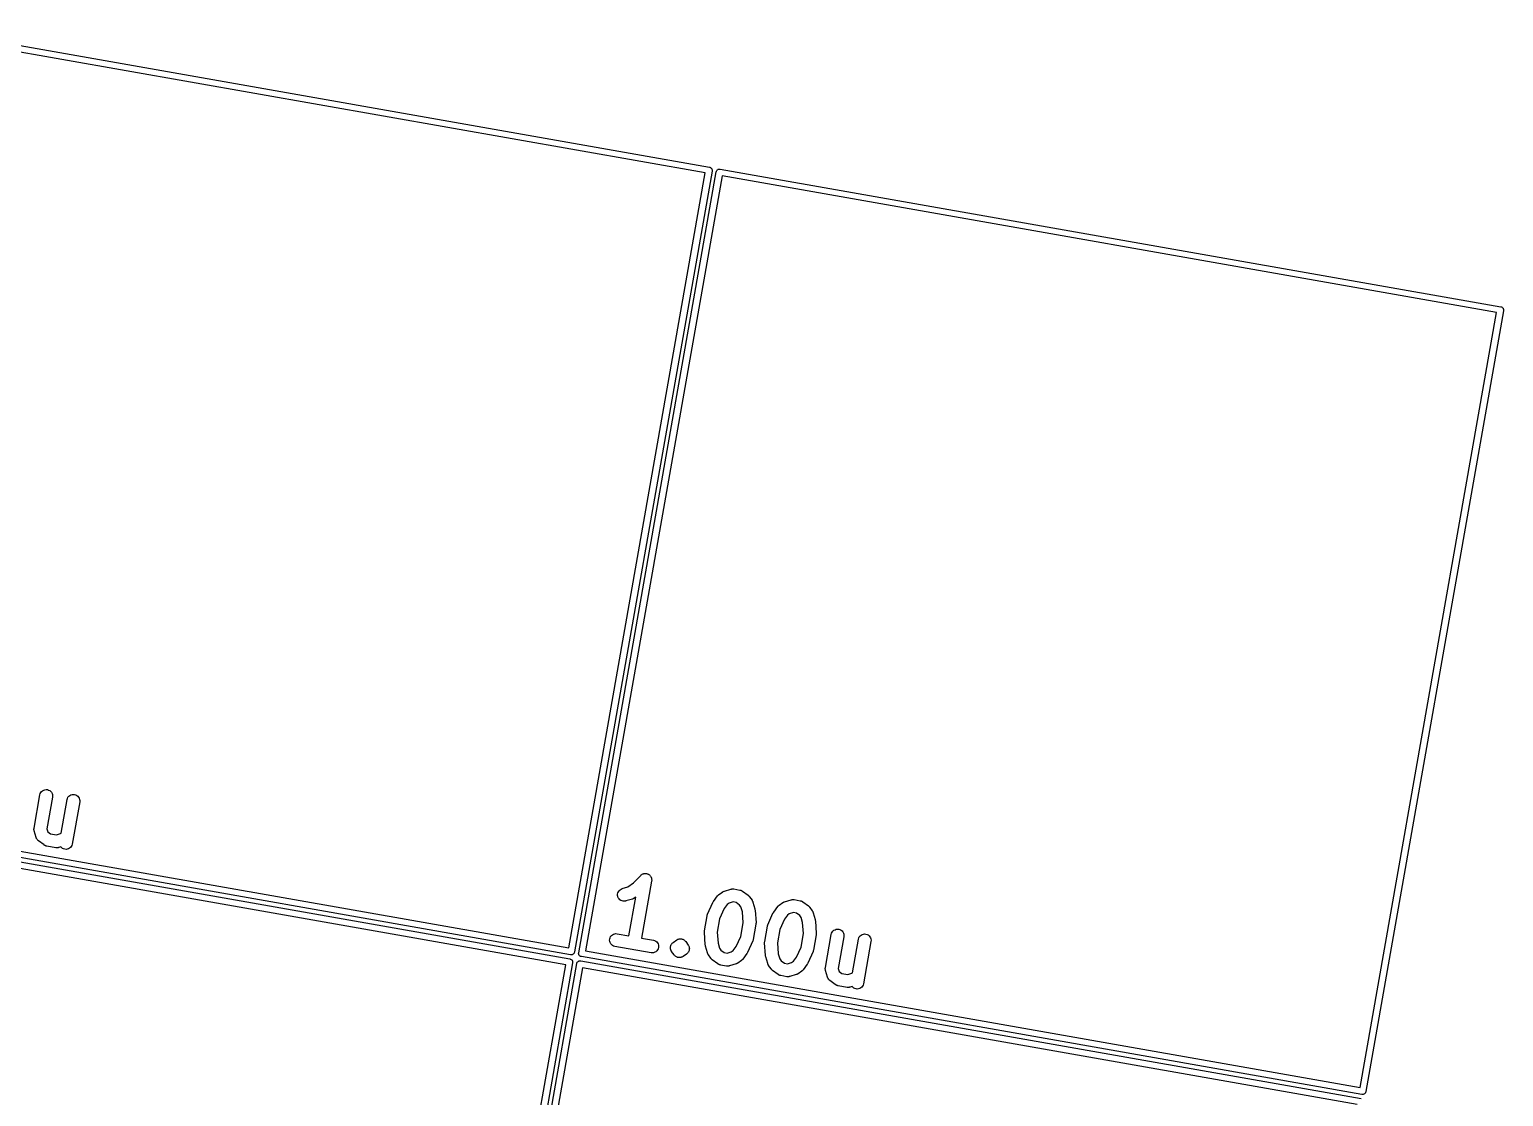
# Model space of a CAD drawing. Extents: x 61 to 358, y -137 to -43.
# Drawn here: x 148.92 to 183.87, y -80.78 to -55.5 of the extents above; entities that cross this region are included whole.
import ezdxf

# ---------------------------------------------------------------- set-up
doc = ezdxf.new("R2010")
doc.units = 0
doc.header["$MEASUREMENT"] = 0
doc.layers.add('BLACK', color=7, linetype='CONTINUOUS')

msp = doc.modelspace()

# ---------------------------------------------------------------- linework, layer by layer
at = {"layer": 'BLACK', "linetype": 'CONTINUOUS'}
for p, q in [((146.534, -55.5019), (165.037, -58.7645)), ((164.94, -58.902), (146.579, -55.6646)), ((161.702, -77.2623), (164.94, -58.902)), ((165.102, -58.8571), (161.84, -77.3602)), ((161.94, -77.3778), (165.202, -58.8747)), ((165.34, -58.9726), (162.102, -77.3329)), ((165.037, -58.7645), (165.041, -58.7648)), ((165.041, -58.7648), (165.045, -58.7658)), ((165.045, -58.7658), (165.045, -58.7658)), ((165.045, -58.7658), (165.056, -58.7688)), ((165.056, -58.7688), (165.069, -58.7756)), ((165.069, -58.7756), (165.081, -58.7849)), ((165.081, -58.7849), (165.09, -58.7954)), ((165.09, -58.7954), (165.091, -58.7963)), ((165.091, -58.7963), (165.094, -58.802)), ((165.094, -58.802), (165.098, -58.8093)), ((165.098, -58.8093), (165.098, -58.8093)), ((165.098, -58.8093), (165.103, -58.8236)), ((165.103, -58.8535), (165.102, -58.8571)), ((165.103, -58.8236), (165.104, -58.8385)), ((165.104, -58.8497), (165.103, -58.8535)), ((165.104, -58.8385), (165.104, -58.8497)), ((165.104, -58.8497), (165.104, -58.8497)), ((165.202, -58.8747), (165.203, -58.871)), ((165.203, -58.871), (165.204, -58.8674)), ((165.204, -58.8674), (165.207, -58.8565)), ((165.204, -58.8674), (165.204, -58.8674)), ((165.207, -58.8565), (165.213, -58.8431)), ((165.213, -58.8431), (165.223, -58.8313)), ((165.223, -58.8313), (165.234, -58.8216)), ((165.234, -58.8216), (165.24, -58.8183)), ((165.234, -58.8216), (165.234, -58.8216)), ((165.24, -58.8183), (165.247, -58.8142)), ((165.247, -58.8142), (165.254, -58.8119)), ((165.254, -58.8119), (165.261, -58.8095)), ((165.261, -58.8095), (165.276, -58.8077)), ((165.276, -58.8077), (165.288, -58.8086)), ((165.288, -58.8086), (165.288, -58.8086)), ((165.288, -58.8086), (165.291, -58.8089)), ((165.291, -58.8089), (165.295, -58.8099)), ((165.295, -58.8099), (183.798, -62.0725)), ((183.7, -62.21), (165.34, -58.9726)), ((183.863, -62.1651), (180.6, -80.6682)), ((183.798, -62.0725), (183.802, -62.0728)), ((183.802, -62.0728), (183.805, -62.0738)), ((183.805, -62.0738), (183.805, -62.0738)), ((183.805, -62.0738), (183.816, -62.0768)), ((183.816, -62.0768), (183.83, -62.0836)), ((183.83, -62.0836), (183.841, -62.0929)), ((183.841, -62.0929), (183.85, -62.1026)), ((183.85, -62.1026), (183.851, -62.1043)), ((183.851, -62.1043), (183.853, -62.1081)), ((183.853, -62.1081), (183.859, -62.1173)), ((183.859, -62.1173), (183.859, -62.1173)), ((183.859, -62.1173), (183.863, -62.1316)), ((183.863, -62.1316), (183.865, -62.1465)), ((183.864, -62.1615), (183.863, -62.1651)), ((183.865, -62.1465), (183.864, -62.1577)), ((183.864, -62.1577), (183.864, -62.1577)), ((183.864, -62.1577), (183.864, -62.1615)), ((180.463, -80.5703), (183.7, -62.21)), ((149.027, -74.4231), (149.166, -73.6369)), ((149.166, -73.6348), (149.174, -73.6063)), ((149.166, -73.6369), (149.166, -73.6348)), ((149.174, -73.6063), (149.188, -73.5799)), ((149.188, -73.5799), (149.207, -73.5568)), ((149.207, -73.5568), (149.229, -73.5376)), ((149.229, -73.5376), (149.256, -73.5233)), ((149.256, -73.5233), (149.284, -73.5143)), ((149.284, -73.5143), (149.313, -73.511)), ((149.313, -73.511), (149.343, -73.5135)), ((149.466, -73.6898), (149.333, -74.4406)), ((149.343, -73.5135), (149.372, -73.5217)), ((149.372, -73.5217), (149.398, -73.5353)), ((149.398, -73.5353), (149.421, -73.5538)), ((149.421, -73.5538), (149.441, -73.5764)), ((149.441, -73.5764), (149.455, -73.6024)), ((149.455, -73.6024), (149.464, -73.6307)), ((149.464, -73.6307), (149.468, -73.6602)), ((149.468, -73.6602), (149.466, -73.6898)), ((149.809, -73.7482), (149.818, -73.7197)), ((149.818, -73.7197), (149.831, -73.6934)), ((149.831, -73.6934), (149.85, -73.6702)), ((149.85, -73.6702), (149.873, -73.6511)), ((149.873, -73.6511), (149.899, -73.6367)), ((149.899, -73.6367), (149.927, -73.6277)), ((149.927, -73.6277), (149.957, -73.6244)), ((149.957, -73.6244), (149.986, -73.6269)), ((149.986, -73.6269), (150.015, -73.6351)), ((150.015, -73.6351), (150.041, -73.6487)), ((150.041, -73.6487), (150.065, -73.6672)), ((150.065, -73.6672), (150.084, -73.6898)), ((150.084, -73.6898), (150.098, -73.7158)), ((150.098, -73.7158), (150.108, -73.7441)), ((143.342, -74.0249), (161.702, -77.2623)), ((149.668, -74.5458), (149.809, -73.7503)), ((149.809, -73.7503), (149.809, -73.7482)), ((150.109, -73.8033), (149.932, -74.8038)), ((150.108, -73.7441), (150.111, -73.7736)), ((150.111, -73.7736), (150.109, -73.8033)), ((143.226, -74.2625), (161.729, -77.5251)), ((161.747, -77.425), (143.244, -74.1624)), ((161.632, -77.6626), (143.271, -74.4251)), ((149.025, -74.4423), (149.026, -74.4319)), ((149.026, -74.4319), (149.027, -74.4276)), ((149.027, -74.4276), (149.027, -74.4231)), ((149.025, -74.4527), (149.025, -74.4423)), ((149.025, -74.4572), (149.025, -74.4527)), ((149.025, -74.4617), (149.025, -74.4572)), ((149.027, -74.4719), (149.025, -74.4617)), ((149.028, -74.4823), (149.027, -74.4719)), ((149.03, -74.4865), (149.028, -74.4823)), ((149.03, -74.4909), (149.03, -74.4865)), ((149.031, -74.493), (149.03, -74.4909)), ((149.077, -74.6485), (149.031, -74.493)), ((149.078, -74.6516), (149.077, -74.6485)), ((149.079, -74.6548), (149.078, -74.6516)), ((149.084, -74.6653), (149.079, -74.6548)), ((149.088, -74.6761), (149.084, -74.6653)), ((149.09, -74.6788), (149.088, -74.6761)), ((149.092, -74.6818), (149.09, -74.6788)), ((149.098, -74.6912), (149.092, -74.6818)), ((149.105, -74.7009), (149.098, -74.6912)), ((149.107, -74.7033), (149.105, -74.7009)), ((149.109, -74.7059), (149.107, -74.7033)), ((149.117, -74.7138), (149.109, -74.7059)), ((149.126, -74.7221), (149.117, -74.7138)), ((149.128, -74.724), (149.126, -74.7221)), ((149.131, -74.7262), (149.128, -74.724)), ((149.132, -74.7275), (149.131, -74.7262)), ((149.263, -74.8242), (149.132, -74.7275)), ((149.333, -74.4406), (149.355, -74.5129)), ((149.355, -74.5129), (149.415, -74.5579)), ((149.415, -74.5579), (149.559, -74.5832)), ((149.559, -74.5832), (149.656, -74.5543)), ((149.656, -74.5543), (149.668, -74.5458)), ((149.267, -74.8265), (149.263, -74.8242)), ((149.27, -74.8293), (149.267, -74.8265)), ((149.279, -74.8341), (149.27, -74.8293)), ((149.288, -74.8395), (149.279, -74.8341)), ((149.293, -74.841), (149.288, -74.8395)), ((149.296, -74.8431), (149.293, -74.841)), ((149.306, -74.846), (149.296, -74.8431)), ((149.316, -74.8495), (149.306, -74.846)), ((149.321, -74.8502), (149.316, -74.8495)), ((149.325, -74.8515), (149.321, -74.8502)), ((149.327, -74.8518), (149.325, -74.8515)), ((149.542, -74.8896), (149.327, -74.8518)), ((149.546, -74.89), (149.542, -74.8896)), ((149.55, -74.8909), (149.546, -74.89)), ((149.561, -74.8911), (149.55, -74.8909)), ((149.571, -74.8919), (149.561, -74.8911)), ((149.576, -74.8914), (149.571, -74.8919)), ((149.58, -74.8915), (149.576, -74.8914)), ((149.59, -74.8896), (149.58, -74.8915)), ((149.601, -74.8884), (149.59, -74.8896)), ((149.605, -74.887), (149.601, -74.8884)), ((149.609, -74.8862), (149.605, -74.887)), ((149.611, -74.8856), (149.609, -74.8862)), ((149.662, -74.8705), (149.611, -74.8856)), ((149.677, -74.887), (149.662, -74.8705)), ((149.7, -74.9055), (149.677, -74.887)), ((149.726, -74.9191), (149.7, -74.9055)), ((149.755, -74.9273), (149.726, -74.9191)), ((149.785, -74.9298), (149.755, -74.9273)), ((149.814, -74.9264), (149.785, -74.9298)), ((149.842, -74.9174), (149.814, -74.9264)), ((149.868, -74.9031), (149.842, -74.9174)), ((149.891, -74.884), (149.868, -74.9031)), ((149.91, -74.8608), (149.891, -74.884)), ((149.924, -74.8345), (149.91, -74.8608)), ((149.932, -74.8059), (149.924, -74.8345)), ((149.932, -74.8038), (149.932, -74.8059)), ((162.971, -75.8591), (163.103, -75.8199)), ((163.103, -75.8199), (163.238, -75.725)), ((163.238, -75.725), (163.409, -75.5467)), ((163.409, -75.5467), (163.41, -75.5454)), ((163.41, -75.5452), (163.422, -75.5357)), ((163.41, -75.5453), (163.41, -75.5452)), ((163.41, -75.5454), (163.41, -75.5453)), ((163.41, -75.5453), (163.41, -75.5453)), ((163.422, -75.5357), (163.433, -75.5262)), ((163.669, -75.6784), (163.431, -77.0292)), ((163.433, -75.5261), (163.446, -75.519)), ((163.433, -75.5262), (163.433, -75.5261)), ((163.433, -75.5262), (163.433, -75.5262)), ((163.446, -75.519), (163.459, -75.5119)), ((163.459, -75.5118), (163.473, -75.5074)), ((163.459, -75.5119), (163.459, -75.5118)), ((163.459, -75.5119), (163.459, -75.5119)), ((163.473, -75.5074), (163.487, -75.5029)), ((163.487, -75.5029), (163.502, -75.5013)), ((163.487, -75.5029), (163.487, -75.5029)), ((163.487, -75.5029), (163.487, -75.5029)), ((163.502, -75.5013), (163.517, -75.4996)), ((163.517, -75.4996), (163.517, -75.4996)), ((163.517, -75.4996), (163.517, -75.4996)), ((163.517, -75.4996), (163.532, -75.5009)), ((163.532, -75.5009), (163.546, -75.5021)), ((163.546, -75.5021), (163.547, -75.5021)), ((163.547, -75.5021), (163.547, -75.5021)), ((163.547, -75.5021), (163.561, -75.5063)), ((163.561, -75.5063), (163.575, -75.5103)), ((163.575, -75.5103), (163.575, -75.5103)), ((163.575, -75.5103), (163.575, -75.5104)), ((163.575, -75.5104), (163.589, -75.5174)), ((163.589, -75.5174), (163.601, -75.5239)), ((163.601, -75.5239), (163.602, -75.5239)), ((163.602, -75.5239), (163.602, -75.524)), ((163.602, -75.524), (163.614, -75.5335)), ((163.614, -75.5335), (163.625, -75.5424)), ((163.625, -75.5424), (163.625, -75.5424)), ((163.625, -75.5424), (163.625, -75.5425)), ((163.625, -75.5425), (163.634, -75.5537)), ((163.634, -75.5537), (163.644, -75.565)), ((163.644, -75.565), (163.644, -75.5651)), ((163.644, -75.5651), (163.644, -75.5652)), ((163.644, -75.5652), (163.651, -75.5777)), ((163.651, -75.5777), (163.659, -75.591)), ((163.659, -75.591), (163.659, -75.5911)), ((163.659, -75.5911), (163.659, -75.5912)), ((163.659, -75.5912), (163.663, -75.6051)), ((163.663, -75.6051), (163.668, -75.6193)), ((163.668, -75.6193), (163.668, -75.6194)), ((163.668, -75.6194), (163.668, -75.6195)), ((163.668, -75.6195), (163.669, -75.6339)), ((163.669, -75.6339), (163.671, -75.6488)), ((163.67, -75.6637), (163.669, -75.6784)), ((163.671, -75.649), (163.67, -75.6637)), ((163.671, -75.6488), (163.671, -75.6489)), ((163.671, -75.6489), (163.671, -75.649)), ((162.863, -75.9886), (162.869, -75.9595)), ((162.863, -76.0184), (162.863, -75.9886)), ((162.868, -76.0476), (162.863, -76.0184)), ((162.879, -76.0752), (162.868, -76.0476)), ((162.869, -75.9595), (162.881, -75.9321)), ((162.895, -76.1002), (162.879, -76.0752)), ((162.881, -75.9321), (162.897, -75.9076)), ((162.916, -76.1215), (162.895, -76.1002)), ((162.897, -75.9076), (162.919, -75.8867)), ((162.941, -76.1384), (162.916, -76.1215)), ((162.919, -75.8867), (162.943, -75.8703)), ((162.968, -76.1503), (162.941, -76.1384)), ((162.943, -75.8703), (162.971, -75.8591)), ((162.997, -76.1566), (162.968, -76.1503)), ((163.027, -76.1571), (162.997, -76.1566)), ((163.056, -76.1518), (163.027, -76.1571)), ((163.058, -76.1513), (163.056, -76.1518)), ((163.213, -76.105), (163.058, -76.1513)), ((163.131, -76.9763), (163.292, -76.0593)), ((163.221, -76.1018), (163.213, -76.105)), ((163.23, -76.0992), (163.221, -76.1018)), ((163.235, -76.0962), (163.23, -76.0992)), ((163.241, -76.0938), (163.235, -76.0962)), ((163.248, -76.0891), (163.241, -76.0938)), ((163.256, -76.085), (163.248, -76.0891)), ((163.257, -76.0838), (163.256, -76.085)), ((163.292, -76.0593), (163.257, -76.0838)), ((165.118, -76.1876), (165.125, -76.1754)), ((165.125, -76.1754), (165.132, -76.1632)), ((165.132, -76.1627), (165.133, -76.1621)), ((165.132, -76.1632), (165.132, -76.1627)), ((165.133, -76.1621), (165.229, -76.0318)), ((165.229, -76.0318), (165.231, -76.0301)), ((165.231, -76.0301), (165.237, -76.0238)), ((165.237, -76.0238), (165.242, -76.0171)), ((165.242, -76.0171), (165.247, -76.013)), ((165.247, -76.013), (165.251, -76.0083)), ((165.251, -76.0083), (165.258, -76.0033)), ((165.258, -76.0033), (165.264, -75.9977)), ((165.264, -75.9977), (165.349, -75.9389)), ((165.349, -75.9389), (165.35, -75.9377)), ((165.35, -75.9377), (165.358, -75.9336)), ((165.358, -75.9336), (165.365, -75.9288)), ((165.365, -75.9288), (165.371, -75.9265)), ((165.371, -75.9265), (165.376, -75.9234)), ((165.376, -75.9234), (165.385, -75.9209)), ((165.385, -75.9209), (165.393, -75.9176)), ((165.393, -75.9176), (165.548, -75.8714)), ((165.6, -76.1738), (165.503, -76.2027)), ((165.548, -75.8714), (165.55, -75.8708)), ((165.55, -75.8708), (165.555, -75.87)), ((165.555, -75.87), (165.559, -75.8686)), ((165.559, -75.8686), (165.569, -75.8674)), ((165.569, -75.8674), (165.579, -75.8655)), ((165.579, -75.8655), (165.584, -75.8656)), ((165.584, -75.8656), (165.588, -75.8651)), ((165.588, -75.8651), (165.599, -75.8659)), ((165.599, -75.8659), (165.609, -75.8661)), ((165.673, -76.1865), (165.6, -76.1738)), ((165.609, -75.8661), (165.613, -75.867)), ((165.613, -75.867), (165.618, -75.8673)), ((165.618, -75.8673), (165.761, -75.8926)), ((165.761, -75.8926), (165.763, -75.8929)), ((165.763, -75.8929), (165.767, -75.8942)), ((165.767, -75.8942), (165.772, -75.8949)), ((165.772, -75.8949), (165.782, -75.8984)), ((165.782, -75.8984), (165.792, -75.9013)), ((165.792, -75.9013), (165.796, -75.9034)), ((165.796, -75.9034), (165.8, -75.9049)), ((165.8, -75.9049), (165.809, -75.9103)), ((165.809, -75.9103), (165.818, -75.9151)), ((165.818, -75.9151), (165.821, -75.9179)), ((165.821, -75.9179), (165.825, -75.9202)), ((165.825, -75.9202), (165.956, -76.0169)), ((165.956, -76.0169), (165.957, -76.0182)), ((165.957, -76.0182), (165.964, -76.024)), ((165.964, -76.024), (165.97, -76.0293)), ((165.97, -76.0293), (165.974, -76.0341)), ((165.974, -76.0341), (165.979, -76.0385)), ((165.979, -76.0385), (165.984, -76.0454)), ((165.984, -76.0454), (165.99, -76.0519)), ((165.99, -76.0519), (166.048, -76.136)), ((166.048, -76.136), (166.05, -76.1377)), ((166.05, -76.1377), (166.054, -76.1452)), ((166.054, -76.1452), (166.059, -76.1524)), ((166.059, -76.1524), (166.061, -76.1583)), ((166.061, -76.1583), (166.064, -76.1638)), ((166.064, -76.1638), (166.066, -76.172)), ((166.066, -76.172), (166.07, -76.1799)), ((166.07, -76.1799), (166.116, -76.3355)), ((166.787, -76.1856), (166.794, -76.1809)), ((166.794, -76.1809), (166.8, -76.1785)), ((166.8, -76.1785), (166.806, -76.1754)), ((166.806, -76.1754), (166.814, -76.1729)), ((166.814, -76.1729), (166.822, -76.1697)), ((166.822, -76.1697), (166.977, -76.1234)), ((166.977, -76.1234), (166.979, -76.1228)), ((166.979, -76.1228), (166.984, -76.122)), ((166.984, -76.122), (166.988, -76.1206)), ((166.988, -76.1206), (166.999, -76.1194)), ((166.999, -76.1194), (167.009, -76.1176)), ((167.009, -76.1176), (167.013, -76.1176)), ((167.013, -76.1176), (167.018, -76.1171)), ((167.018, -76.1171), (167.028, -76.1179)), ((167.028, -76.1179), (167.038, -76.1181)), ((167.038, -76.1181), (167.043, -76.119)), ((167.043, -76.119), (167.047, -76.1194)), ((167.047, -76.1194), (167.19, -76.1446)), ((167.19, -76.1446), (167.192, -76.145)), ((167.192, -76.145), (167.197, -76.1462)), ((167.197, -76.1462), (167.201, -76.1469)), ((167.201, -76.1469), (167.211, -76.1504)), ((167.211, -76.1504), (167.221, -76.1534)), ((167.221, -76.1534), (167.225, -76.1555)), ((167.225, -76.1555), (167.229, -76.157)), ((167.229, -76.157), (167.238, -76.1623)), ((167.238, -76.1623), (167.247, -76.1672)), ((167.247, -76.1672), (167.251, -76.17)), ((167.251, -76.17), (167.255, -76.1723)), ((167.255, -76.1723), (167.385, -76.2689)), ((164.92, -76.8571), (164.983, -76.4997)), ((164.983, -76.4997), (164.984, -76.4976)), ((164.984, -76.495), (164.985, -76.4923)), ((164.984, -76.4976), (164.984, -76.495)), ((164.985, -76.4923), (164.989, -76.4808)), ((164.989, -76.4808), (164.992, -76.4691)), ((164.992, -76.4691), (164.993, -76.4667)), ((164.993, -76.4667), (164.994, -76.4641)), ((164.994, -76.4641), (165.116, -76.1908)), ((165.116, -76.1908), (165.117, -76.1889)), ((165.117, -76.1883), (165.118, -76.1876)), ((165.117, -76.1889), (165.117, -76.1883)), ((165.388, -76.3303), (165.28, -76.5711)), ((165.46, -76.2332), (165.388, -76.3303)), ((165.503, -76.2027), (165.46, -76.2332)), ((165.754, -76.247), (165.673, -76.1865)), ((165.785, -76.2905), (165.754, -76.247)), ((165.819, -76.4063), (165.785, -76.2905)), ((165.838, -76.6694), (165.819, -76.4063)), ((166.116, -76.3355), (166.117, -76.3375)), ((166.117, -76.3375), (166.117, -76.3382)), ((166.117, -76.3382), (166.117, -76.3389)), ((166.117, -76.3389), (166.119, -76.3529)), ((166.119, -76.3529), (166.122, -76.3668)), ((166.122, -76.3668), (166.122, -76.3675)), ((166.122, -76.3675), (166.122, -76.3682)), ((166.122, -76.3682), (166.143, -76.6667)), ((166.424, -76.7161), (166.545, -76.4429)), ((166.545, -76.4429), (166.546, -76.4409)), ((166.546, -76.4409), (166.547, -76.4403)), ((166.547, -76.4397), (166.554, -76.4275)), ((166.547, -76.4403), (166.547, -76.4397)), ((166.554, -76.4275), (166.561, -76.4153)), ((166.561, -76.4153), (166.562, -76.4148)), ((166.562, -76.4141), (166.659, -76.2838)), ((166.562, -76.4148), (166.562, -76.4141)), ((166.659, -76.2838), (166.66, -76.2821)), ((166.66, -76.2821), (166.666, -76.2758)), ((166.666, -76.2758), (166.671, -76.2691)), ((166.671, -76.2691), (166.676, -76.265)), ((166.676, -76.265), (166.68, -76.2603)), ((166.68, -76.2603), (166.687, -76.2553)), ((166.687, -76.2553), (166.694, -76.2498)), ((166.694, -76.2498), (166.778, -76.1909)), ((166.778, -76.1909), (166.78, -76.1897)), ((166.78, -76.1897), (166.787, -76.1856)), ((166.889, -76.4853), (166.817, -76.5823)), ((166.933, -76.4548), (166.889, -76.4853)), ((167.03, -76.4258), (166.933, -76.4548)), ((167.102, -76.4385), (167.03, -76.4258)), ((167.184, -76.499), (167.102, -76.4385)), ((167.214, -76.5426), (167.184, -76.499)), ((167.385, -76.2689), (167.387, -76.2702)), ((167.387, -76.2702), (167.393, -76.2761)), ((167.393, -76.2761), (167.4, -76.2814)), ((167.4, -76.2814), (167.404, -76.2862)), ((167.404, -76.2862), (167.408, -76.2905)), ((167.408, -76.2905), (167.413, -76.2974)), ((167.413, -76.2974), (167.419, -76.3039)), ((167.419, -76.3039), (167.478, -76.388)), ((167.478, -76.388), (167.479, -76.3898)), ((167.479, -76.3898), (167.483, -76.3973)), ((167.483, -76.3973), (167.488, -76.4044)), ((167.488, -76.4044), (167.49, -76.4103)), ((167.49, -76.4103), (167.493, -76.4159)), ((167.493, -76.4159), (167.496, -76.424)), ((167.496, -76.424), (167.499, -76.432)), ((167.499, -76.432), (167.545, -76.5875)), ((164.918, -76.8867), (164.919, -76.8746)), ((164.919, -76.8624), (164.92, -76.8598)), ((164.919, -76.8746), (164.919, -76.8624)), ((164.92, -76.8598), (164.92, -76.8571)), ((165.28, -76.5711), (165.224, -76.8915)), ((165.781, -76.9898), (165.838, -76.6694)), ((166.141, -76.7039), (166.078, -77.0612)), ((166.142, -76.6985), (166.141, -76.7012)), ((166.141, -76.7012), (166.141, -76.7039)), ((166.143, -76.6742), (166.142, -76.6863)), ((166.142, -76.6863), (166.142, -76.6985)), ((166.143, -76.6667), (166.143, -76.6688)), ((166.143, -76.6688), (166.143, -76.6715)), ((166.143, -76.6715), (166.143, -76.6742)), ((166.35, -77.1091), (166.413, -76.7517)), ((166.413, -76.7497), (166.414, -76.7471)), ((166.413, -76.7517), (166.413, -76.7497)), ((166.414, -76.7444), (166.418, -76.7328)), ((166.414, -76.7471), (166.414, -76.7444)), ((166.418, -76.7328), (166.421, -76.7211)), ((166.421, -76.7211), (166.423, -76.7187)), ((166.423, -76.7187), (166.424, -76.7161)), ((166.71, -76.8232), (166.653, -77.1435)), ((166.817, -76.5823), (166.71, -76.8232)), ((167.248, -76.6584), (167.214, -76.5426)), ((167.267, -76.9214), (167.248, -76.6584)), ((167.545, -76.5875), (167.546, -76.5896)), ((167.546, -76.5896), (167.546, -76.5902)), ((167.546, -76.5902), (167.546, -76.5909)), ((167.546, -76.5909), (167.549, -76.6049)), ((167.549, -76.6049), (167.551, -76.6188)), ((167.551, -76.6188), (167.551, -76.6195)), ((167.551, -76.6195), (167.551, -76.6202)), ((167.551, -76.6202), (167.572, -76.9187)), ((167.949, -76.8879), (167.967, -76.8648)), ((167.967, -76.8648), (167.99, -76.8456)), ((167.99, -76.8456), (168.016, -76.8313)), ((168.016, -76.8313), (168.044, -76.8223)), ((168.044, -76.8223), (168.074, -76.819)), ((168.074, -76.819), (168.104, -76.8215)), ((168.104, -76.8215), (168.132, -76.8297)), ((168.132, -76.8297), (168.159, -76.8433)), ((168.159, -76.8433), (168.182, -76.8618)), ((168.182, -76.8618), (168.201, -76.8844)), ((162.673, -77.0793), (162.676, -77.0497)), ((162.676, -77.1089), (162.673, -77.0793)), ((162.676, -77.0497), (162.684, -77.0211)), ((162.685, -77.1372), (162.676, -77.1089)), ((162.684, -77.0211), (162.697, -76.9947)), ((162.7, -77.1633), (162.685, -77.1372)), ((162.697, -76.9947), (162.716, -76.9713)), ((162.719, -77.1861), (162.7, -77.1633)), ((162.716, -76.9713), (162.738, -76.9521)), ((162.742, -77.2047), (162.719, -77.1861)), ((162.738, -76.9521), (162.764, -76.9376)), ((162.768, -77.2185), (162.742, -77.2047)), ((162.764, -76.9376), (162.793, -76.9284)), ((162.797, -77.2269), (162.768, -77.2185)), ((162.793, -76.9284), (162.822, -76.9248)), ((162.799, -77.2273), (162.797, -77.2269)), ((163.657, -77.3785), (162.799, -77.2273)), ((162.822, -76.9248), (162.852, -76.9271)), ((162.852, -76.9271), (163.131, -76.9763)), ((163.431, -77.0292), (163.71, -77.0784)), ((163.71, -77.0784), (163.712, -77.0787)), ((163.712, -77.0787), (163.74, -77.0871)), ((163.74, -77.0871), (163.767, -77.1009)), ((163.767, -77.1009), (163.79, -77.1196)), ((163.79, -77.1196), (163.809, -77.1423)), ((163.809, -77.1423), (163.823, -77.1684)), ((163.823, -77.1684), (163.832, -77.1967)), ((163.832, -77.1967), (163.835, -77.2263)), ((163.835, -77.2263), (163.833, -77.2559)), ((164.116, -77.2451), (164.117, -77.2308)), ((164.117, -77.2308), (164.118, -77.2303)), ((164.118, -77.2297), (164.122, -77.2159)), ((164.118, -77.2303), (164.118, -77.2297)), ((164.122, -77.2159), (164.126, -77.2022)), ((164.126, -77.2012), (164.133, -77.1884)), ((164.126, -77.2017), (164.126, -77.2012)), ((164.126, -77.2022), (164.126, -77.2017)), ((164.133, -77.1884), (164.139, -77.1757)), ((164.139, -77.1752), (164.14, -77.1748)), ((164.139, -77.1757), (164.139, -77.1752)), ((164.14, -77.1748), (164.149, -77.1636)), ((164.149, -77.1636), (164.157, -77.1523)), ((164.157, -77.1523), (164.158, -77.152)), ((164.158, -77.1515), (164.169, -77.1423)), ((164.158, -77.152), (164.158, -77.1515)), ((164.169, -77.1423), (164.18, -77.1329)), ((164.18, -77.1329), (164.264, -77.0741)), ((164.264, -77.0741), (164.265, -77.0735)), ((164.265, -77.0731), (164.266, -77.0729)), ((164.265, -77.0732), (164.265, -77.0731)), ((164.265, -77.0735), (164.265, -77.0732)), ((164.265, -77.0732), (164.265, -77.0732)), ((164.265, -77.0735), (164.265, -77.0735)), ((164.265, -77.0735), (164.265, -77.0735)), ((164.266, -77.0729), (164.279, -77.066)), ((164.279, -77.066), (164.291, -77.059)), ((164.291, -77.059), (164.291, -77.0588)), ((164.291, -77.0588), (164.292, -77.0588)), ((164.291, -77.059), (164.291, -77.059)), ((164.292, -77.0586), (164.306, -77.0543)), ((164.292, -77.0588), (164.292, -77.0586)), ((164.306, -77.0543), (164.319, -77.05)), ((164.319, -77.05), (164.32, -77.0499)), ((164.32, -77.0497), (164.335, -77.0482)), ((164.32, -77.0498), (164.32, -77.0497)), ((164.32, -77.0499), (164.32, -77.0498)), ((164.32, -77.0498), (164.32, -77.0498)), ((164.335, -77.0482), (164.349, -77.0465)), ((164.349, -77.0465), (164.349, -77.0466)), ((164.349, -77.0466), (164.349, -77.0465)), ((164.349, -77.0465), (164.35, -77.0466)), ((164.35, -77.0466), (164.35, -77.0465)), ((164.35, -77.0465), (164.364, -77.0478)), ((164.364, -77.0478), (164.378, -77.0489)), ((164.378, -77.0489), (164.379, -77.049)), ((164.379, -77.049), (164.379, -77.049)), ((164.379, -77.049), (164.379, -77.0491)), ((164.379, -77.0491), (164.38, -77.0491)), ((164.38, -77.0491), (164.393, -77.0532)), ((164.393, -77.0532), (164.407, -77.057)), ((164.407, -77.057), (164.407, -77.0571)), ((164.407, -77.0571), (164.408, -77.0572)), ((164.408, -77.0572), (164.408, -77.0573)), ((164.408, -77.0573), (164.408, -77.0574)), ((164.408, -77.0574), (164.421, -77.0641)), ((164.421, -77.0641), (164.434, -77.0705)), ((164.434, -77.0705), (164.434, -77.0707)), ((164.434, -77.0707), (164.434, -77.0708)), ((164.434, -77.0708), (164.434, -77.071)), ((164.434, -77.071), (164.435, -77.0711)), ((164.435, -77.0711), (164.446, -77.0801)), ((164.446, -77.0801), (164.457, -77.0889)), ((164.457, -77.0889), (164.457, -77.0891)), ((164.457, -77.0891), (164.457, -77.0893)), ((164.457, -77.0893), (164.458, -77.0895)), ((164.458, -77.0895), (164.458, -77.0897)), ((164.458, -77.0897), (164.467, -77.1007)), ((164.467, -77.1007), (164.476, -77.1115)), ((164.476, -77.1115), (164.535, -77.1956)), ((164.535, -77.1956), (164.536, -77.1964)), ((164.536, -77.1964), (164.536, -77.1964)), ((164.536, -77.1964), (164.536, -77.1965)), ((164.536, -77.1965), (164.536, -77.1973)), ((164.536, -77.1973), (164.543, -77.2099)), ((164.543, -77.2099), (164.55, -77.2225)), ((164.55, -77.2225), (164.55, -77.223)), ((164.55, -77.223), (164.551, -77.2234)), ((164.551, -77.2234), (164.555, -77.2372)), ((164.918, -76.8894), (164.918, -76.8867)), ((164.918, -76.8921), (164.918, -76.8894)), ((164.918, -76.8942), (164.918, -76.8921)), ((164.939, -77.1927), (164.918, -76.8942)), ((164.939, -77.1934), (164.939, -77.1927)), ((164.939, -77.1941), (164.939, -77.1934)), ((164.942, -77.2081), (164.939, -77.1941)), ((164.944, -77.222), (164.942, -77.2081)), ((164.945, -77.2227), (164.944, -77.222)), ((164.945, -77.2234), (164.945, -77.2227)), ((164.945, -77.2254), (164.945, -77.2234)), ((164.992, -77.381), (164.945, -77.2254)), ((165.224, -76.8915), (165.242, -77.1546)), ((165.242, -77.1546), (165.277, -77.2704)), ((165.602, -77.3277), (165.674, -77.2307)), ((165.674, -77.2307), (165.781, -76.9898)), ((166.067, -77.0968), (165.945, -77.3701)), ((166.068, -77.0942), (166.067, -77.0968)), ((166.069, -77.0918), (166.068, -77.0942)), ((166.073, -77.0802), (166.069, -77.0918)), ((166.077, -77.0686), (166.073, -77.0802)), ((166.078, -77.0633), (166.077, -77.0659)), ((166.077, -77.0659), (166.077, -77.0686)), ((166.078, -77.0612), (166.078, -77.0633)), ((166.347, -77.1387), (166.348, -77.1266)), ((166.348, -77.1414), (166.347, -77.1387)), ((166.348, -77.1266), (166.349, -77.1144)), ((166.348, -77.1442), (166.348, -77.1414)), ((166.348, -77.1463), (166.348, -77.1442)), ((166.369, -77.4448), (166.348, -77.1463)), ((166.349, -77.1118), (166.35, -77.1091)), ((166.349, -77.1144), (166.349, -77.1118)), ((166.653, -77.1435), (166.672, -77.4066)), ((167.211, -77.2418), (167.267, -76.9214)), ((167.57, -76.9559), (167.507, -77.3132)), ((167.571, -76.9532), (167.57, -76.9559)), ((167.572, -76.9384), (167.571, -76.9505)), ((167.571, -76.9505), (167.571, -76.9532)), ((167.572, -76.9187), (167.573, -76.9208)), ((167.573, -76.9208), (167.572, -76.9235)), ((167.572, -76.9235), (167.573, -76.9262)), ((167.573, -76.9262), (167.572, -76.9384)), ((167.787, -77.7311), (167.926, -76.9449)), ((167.926, -76.9428), (167.935, -76.9143)), ((167.926, -76.9449), (167.926, -76.9428)), ((167.935, -76.9143), (167.949, -76.8879)), ((168.226, -76.9978), (168.094, -77.7486)), ((168.201, -76.8844), (168.216, -76.9104)), ((168.216, -76.9104), (168.225, -76.9387)), ((168.225, -76.9387), (168.229, -76.9682)), ((168.229, -76.9682), (168.226, -76.9978)), ((168.429, -77.8538), (168.569, -77.0583)), ((168.569, -77.0583), (168.57, -77.0562)), ((168.57, -77.0562), (168.578, -77.0277)), ((168.578, -77.0277), (168.592, -77.0014)), ((168.592, -77.0014), (168.611, -76.9782)), ((168.611, -76.9782), (168.633, -76.9591)), ((168.633, -76.9591), (168.659, -76.9447)), ((168.659, -76.9447), (168.688, -76.9357)), ((168.688, -76.9357), (168.717, -76.9324)), ((168.869, -77.1113), (168.693, -78.1118)), ((168.717, -76.9324), (168.747, -76.9349)), ((168.747, -76.9349), (168.775, -76.9431)), ((168.775, -76.9431), (168.802, -76.9567)), ((168.802, -76.9567), (168.825, -76.9752)), ((168.825, -76.9752), (168.845, -76.9978)), ((168.845, -76.9978), (168.859, -77.0238)), ((168.859, -77.0238), (168.868, -77.0521)), ((168.868, -77.0521), (168.872, -77.0816)), ((168.872, -77.0816), (168.869, -77.1113)), ((161.729, -77.5251), (161.733, -77.5254)), ((161.733, -77.5254), (161.737, -77.5264)), ((161.737, -77.5264), (161.737, -77.5264)), ((161.737, -77.5264), (161.748, -77.5294)), ((161.751, -77.426), (161.747, -77.425)), ((161.748, -77.5294), (161.761, -77.5362)), ((161.754, -77.4263), (161.751, -77.426)), ((161.758, -77.4266), (161.754, -77.4263)), ((161.754, -77.4263), (161.754, -77.4263)), ((161.766, -77.4272), (161.758, -77.4266)), ((161.761, -77.5362), (161.773, -77.5454)), ((161.781, -77.4254), (161.766, -77.4272)), ((161.773, -77.5454), (161.781, -77.5555)), ((161.795, -77.4207), (161.781, -77.4254)), ((161.781, -77.5555), (161.783, -77.5568)), ((161.783, -77.5568), (161.785, -77.5615)), ((161.785, -77.5615), (161.79, -77.5699)), ((161.79, -77.5699), (161.791, -77.573)), ((161.791, -77.573), (161.795, -77.5842)), ((161.808, -77.4133), (161.795, -77.4207)), ((161.819, -77.4036), (161.808, -77.4133)), ((161.829, -77.3918), (161.819, -77.4036)), ((161.835, -77.3784), (161.829, -77.3918)), ((161.838, -77.3675), (161.835, -77.3784)), ((161.839, -77.3639), (161.838, -77.3675)), ((161.838, -77.3675), (161.838, -77.3675)), ((161.84, -77.3602), (161.839, -77.3639)), ((161.926, -77.5821), (161.938, -77.5756)), ((161.938, -77.3852), (161.939, -77.3814)), ((161.938, -77.3934), (161.938, -77.3852)), ((161.938, -77.3852), (161.938, -77.3852)), ((161.938, -77.3964), (161.938, -77.3934)), ((161.939, -77.4113), (161.938, -77.3964)), ((161.938, -77.5756), (161.939, -77.5748)), ((161.939, -77.3814), (161.94, -77.3778)), ((161.944, -77.4256), (161.939, -77.4113)), ((161.939, -77.5748), (161.951, -77.571)), ((161.951, -77.4386), (161.944, -77.4256)), ((161.961, -77.45), (161.951, -77.4386)), ((161.951, -77.571), (161.953, -77.5701)), ((161.953, -77.5701), (161.968, -77.5683)), ((161.973, -77.4593), (161.961, -77.45)), ((161.968, -77.5683), (161.98, -77.5692)), ((161.986, -77.4661), (161.973, -77.4593)), ((161.98, -77.5692), (161.98, -77.5692)), ((161.98, -77.5692), (161.983, -77.5695)), ((161.983, -77.5695), (161.987, -77.5705)), ((161.997, -77.4691), (161.986, -77.4661)), ((161.987, -77.5705), (180.49, -80.8331)), ((162.001, -77.4701), (161.997, -77.4691)), ((161.997, -77.4691), (161.997, -77.4691)), ((162.005, -77.4704), (162.001, -77.4701)), ((180.508, -80.733), (162.005, -77.4704)), ((162.102, -77.3329), (180.463, -80.5703)), ((163.686, -77.3808), (163.657, -77.3785)), ((163.716, -77.3773), (163.686, -77.3808)), ((163.744, -77.3681), (163.716, -77.3773)), ((163.77, -77.3536), (163.744, -77.3681)), ((163.793, -77.3343), (163.77, -77.3536)), ((163.811, -77.311), (163.793, -77.3343)), ((163.825, -77.2845), (163.811, -77.311)), ((163.833, -77.2559), (163.825, -77.2845)), ((164.115, -77.2594), (164.116, -77.2451)), ((164.115, -77.2599), (164.115, -77.2594)), ((164.115, -77.2604), (164.115, -77.2599)), ((164.117, -77.2748), (164.115, -77.2604)), ((164.118, -77.2889), (164.117, -77.2748)), ((164.118, -77.2895), (164.118, -77.2889)), ((164.118, -77.29), (164.118, -77.2895)), ((164.123, -77.3036), (164.118, -77.29)), ((164.127, -77.3173), (164.123, -77.3036)), ((164.127, -77.3178), (164.127, -77.3173)), ((164.128, -77.3183), (164.127, -77.3178)), ((164.135, -77.3308), (164.128, -77.3183)), ((164.141, -77.3434), (164.135, -77.3308)), ((164.142, -77.3443), (164.141, -77.3434)), ((164.143, -77.3452), (164.142, -77.3443)), ((164.142, -77.3443), (164.142, -77.3443)), ((164.142, -77.3443), (164.142, -77.3443)), ((164.201, -77.4293), (164.143, -77.3452)), ((164.211, -77.4402), (164.201, -77.4293)), ((164.22, -77.4511), (164.211, -77.4402)), ((164.22, -77.4513), (164.22, -77.4511)), ((164.22, -77.4515), (164.22, -77.4513)), ((164.221, -77.4516), (164.22, -77.4515)), ((164.221, -77.4518), (164.221, -77.4516)), ((164.232, -77.4608), (164.221, -77.4518)), ((164.243, -77.4697), (164.232, -77.4608)), ((164.244, -77.4698), (164.243, -77.4697)), ((164.244, -77.47), (164.244, -77.4698)), ((164.244, -77.4701), (164.244, -77.47)), ((164.244, -77.4702), (164.244, -77.4701)), ((164.257, -77.4767), (164.244, -77.4702)), ((164.27, -77.4834), (164.257, -77.4767)), ((164.27, -77.4836), (164.27, -77.4834)), ((164.27, -77.4834), (164.27, -77.4834)), ((164.271, -77.4837), (164.27, -77.4836)), ((164.27, -77.4836), (164.27, -77.4836)), ((164.284, -77.4876), (164.271, -77.4837)), ((164.298, -77.4917), (164.284, -77.4876)), ((164.299, -77.4917), (164.298, -77.4917)), ((164.299, -77.4918), (164.299, -77.4917)), ((164.299, -77.4917), (164.299, -77.4917)), ((164.314, -77.493), (164.299, -77.4918)), ((164.299, -77.4918), (164.299, -77.4918)), ((164.328, -77.4942), (164.314, -77.493)), ((164.329, -77.4942), (164.328, -77.4942)), ((164.328, -77.4942), (164.328, -77.4942)), ((164.328, -77.4942), (164.328, -77.4942)), ((164.343, -77.4926), (164.329, -77.4942)), ((164.329, -77.4942), (164.329, -77.4942)), ((164.357, -77.491), (164.343, -77.4926)), ((164.358, -77.491), (164.357, -77.491)), ((164.359, -77.4908), (164.358, -77.4908)), ((164.358, -77.4908), (164.358, -77.4909)), ((164.358, -77.4909), (164.358, -77.491)), ((164.372, -77.4864), (164.359, -77.4908)), ((164.386, -77.4821), (164.372, -77.4864)), ((164.387, -77.4818), (164.386, -77.4819)), ((164.386, -77.4819), (164.386, -77.482)), ((164.386, -77.482), (164.386, -77.4821)), ((164.399, -77.4748), (164.387, -77.4817)), ((164.387, -77.4817), (164.387, -77.4818)), ((164.412, -77.4679), (164.399, -77.4748)), ((164.413, -77.4673), (164.412, -77.4676)), ((164.412, -77.4676), (164.412, -77.4676)), ((164.412, -77.4676), (164.412, -77.4676)), ((164.412, -77.4676), (164.412, -77.4679)), ((164.414, -77.4667), (164.413, -77.4673)), ((164.413, -77.4673), (164.413, -77.4673)), ((164.413, -77.4673), (164.413, -77.4673)), ((164.498, -77.4078), (164.414, -77.4667)), ((164.509, -77.3985), (164.498, -77.4078)), ((164.52, -77.3892), (164.509, -77.3985)), ((164.529, -77.3773), (164.52, -77.3885)), ((164.52, -77.3885), (164.52, -77.3888)), ((164.52, -77.3888), (164.52, -77.3892)), ((164.538, -77.366), (164.529, -77.3773)), ((164.539, -77.3651), (164.538, -77.3655)), ((164.538, -77.3655), (164.538, -77.366)), ((164.545, -77.3524), (164.539, -77.3651)), ((164.552, -77.3396), (164.545, -77.3524)), ((164.556, -77.3249), (164.552, -77.3386)), ((164.552, -77.3386), (164.552, -77.3391)), ((164.552, -77.3391), (164.552, -77.3396)), ((164.555, -77.2372), (164.559, -77.2508)), ((164.56, -77.311), (164.556, -77.3249)), ((164.559, -77.2508), (164.559, -77.2513)), ((164.559, -77.2513), (164.56, -77.2518)), ((164.56, -77.2518), (164.561, -77.2661)), ((164.562, -77.2957), (164.56, -77.31)), ((164.56, -77.31), (164.56, -77.3105)), ((164.56, -77.3105), (164.56, -77.311)), ((164.561, -77.2661), (164.563, -77.2803)), ((164.563, -77.2814), (164.562, -77.2957)), ((164.563, -77.2803), (164.563, -77.2809)), ((164.563, -77.2809), (164.563, -77.2814)), ((164.995, -77.3889), (164.992, -77.381)), ((164.997, -77.3971), (164.995, -77.3889)), ((165, -77.4026), (164.997, -77.3971)), ((165.003, -77.4085), (165, -77.4026)), ((165.008, -77.4157), (165.003, -77.4085)), ((165.012, -77.4232), (165.008, -77.4157)), ((165.013, -77.4249), (165.012, -77.4232)), ((165.072, -77.509), (165.013, -77.4249)), ((165.077, -77.5155), (165.072, -77.509)), ((165.082, -77.5225), (165.077, -77.5155)), ((165.087, -77.5268), (165.082, -77.5225)), ((165.091, -77.5316), (165.087, -77.5268)), ((165.098, -77.5369), (165.091, -77.5316)), ((165.104, -77.5427), (165.098, -77.5369)), ((165.106, -77.544), (165.104, -77.5427)), ((165.236, -77.6407), (165.106, -77.544)), ((165.277, -77.2704), (165.307, -77.3139)), ((165.307, -77.3139), (165.389, -77.3744)), ((165.389, -77.3744), (165.461, -77.3872)), ((165.461, -77.3872), (165.558, -77.3582)), ((165.558, -77.3582), (165.602, -77.3277)), ((165.797, -77.5632), (165.713, -77.6221)), ((165.803, -77.5576), (165.797, -77.5632)), ((165.81, -77.5526), (165.803, -77.5576)), ((165.815, -77.548), (165.81, -77.5526)), ((165.819, -77.5438), (165.815, -77.548)), ((165.825, -77.5371), (165.819, -77.5438)), ((165.831, -77.5308), (165.825, -77.5371)), ((165.832, -77.5291), (165.831, -77.5308)), ((165.928, -77.3988), (165.832, -77.5291)), ((165.929, -77.3982), (165.928, -77.3988)), ((165.937, -77.3854), (165.929, -77.3977)), ((165.929, -77.3977), (165.929, -77.3982)), ((165.944, -77.3733), (165.937, -77.3854)), ((165.945, -77.3701), (165.944, -77.372)), ((165.944, -77.372), (165.944, -77.3726)), ((165.944, -77.3726), (165.944, -77.3733)), ((166.369, -77.4455), (166.369, -77.4448)), ((166.369, -77.4462), (166.369, -77.4455)), ((166.371, -77.4601), (166.369, -77.4462)), ((166.374, -77.4741), (166.371, -77.4601)), ((166.374, -77.4748), (166.374, -77.4741)), ((166.374, -77.4754), (166.374, -77.4748)), ((166.375, -77.4775), (166.374, -77.4754)), ((166.421, -77.633), (166.375, -77.4775)), ((166.672, -77.4066), (166.706, -77.5224)), ((166.706, -77.5224), (166.737, -77.566)), ((166.737, -77.566), (166.818, -77.6265)), ((166.988, -77.6102), (167.031, -77.5797)), ((167.031, -77.5797), (167.103, -77.4827)), ((167.103, -77.4827), (167.211, -77.2418)), ((167.497, -77.3489), (167.375, -77.6221)), ((167.499, -77.3439), (167.497, -77.3463)), ((167.497, -77.3463), (167.497, -77.3489)), ((167.502, -77.3322), (167.499, -77.3439)), ((167.506, -77.3206), (167.502, -77.3322)), ((167.507, -77.3153), (167.506, -77.3179)), ((167.506, -77.3179), (167.506, -77.3206)), ((167.507, -77.3132), (167.507, -77.3153)), ((158.394, -96.0229), (161.632, -77.6626)), ((161.794, -77.6177), (158.532, -96.1208)), ((158.632, -96.1384), (161.894, -77.6353)), ((162.032, -77.7331), (158.794, -96.0935)), ((161.795, -77.6141), (161.794, -77.6177)), ((161.795, -77.5842), (161.796, -77.5991)), ((161.796, -77.6103), (161.795, -77.6141)), ((161.796, -77.5991), (161.796, -77.6103)), ((161.796, -77.6103), (161.796, -77.6103)), ((161.894, -77.6353), (161.895, -77.6316)), ((161.895, -77.6316), (161.896, -77.628)), ((161.896, -77.628), (161.899, -77.6171)), ((161.896, -77.628), (161.896, -77.628)), ((161.899, -77.6171), (161.905, -77.6037)), ((161.905, -77.6037), (161.915, -77.5919)), ((161.915, -77.5919), (161.926, -77.5821)), ((161.926, -77.5821), (161.926, -77.5821)), ((180.392, -80.9706), (162.032, -77.7331)), ((165.24, -77.643), (165.236, -77.6407)), ((165.243, -77.6458), (165.24, -77.643)), ((165.253, -77.6506), (165.243, -77.6458)), ((165.262, -77.656), (165.253, -77.6506)), ((165.266, -77.6575), (165.262, -77.656)), ((165.27, -77.6596), (165.266, -77.6575)), ((165.28, -77.6625), (165.27, -77.6596)), ((165.29, -77.666), (165.28, -77.6625)), ((165.294, -77.6667), (165.29, -77.666)), ((165.298, -77.668), (165.294, -77.6667)), ((165.3, -77.6684), (165.298, -77.668)), ((165.443, -77.6936), (165.3, -77.6684)), ((165.448, -77.6939), (165.443, -77.6936)), ((165.452, -77.6949), (165.448, -77.6939)), ((165.463, -77.695), (165.452, -77.6949)), ((165.473, -77.6958), (165.463, -77.695)), ((165.477, -77.6953), (165.473, -77.6958)), ((165.482, -77.6954), (165.477, -77.6953)), ((165.492, -77.6936), (165.482, -77.6954)), ((165.503, -77.6923), (165.492, -77.6936)), ((165.507, -77.6909), (165.503, -77.6923)), ((165.511, -77.6902), (165.507, -77.6909)), ((165.513, -77.6896), (165.511, -77.6902)), ((165.669, -77.6433), (165.513, -77.6896)), ((165.677, -77.6401), (165.669, -77.6433)), ((165.685, -77.6375), (165.677, -77.6401)), ((165.69, -77.6345), (165.685, -77.6375)), ((165.696, -77.6321), (165.69, -77.6345)), ((165.703, -77.6274), (165.696, -77.6321)), ((165.711, -77.6233), (165.703, -77.6274)), ((165.713, -77.6221), (165.711, -77.6233)), ((166.424, -77.641), (166.421, -77.633)), ((166.427, -77.6491), (166.424, -77.641)), ((166.43, -77.6547), (166.427, -77.6491)), ((166.432, -77.6606), (166.43, -77.6547)), ((166.437, -77.6677), (166.432, -77.6606)), ((166.441, -77.6752), (166.437, -77.6677)), ((166.442, -77.677), (166.441, -77.6752)), ((166.501, -77.7611), (166.442, -77.677)), ((166.507, -77.7676), (166.501, -77.7611)), ((166.512, -77.7745), (166.507, -77.7676)), ((166.516, -77.7788), (166.512, -77.7745)), ((166.52, -77.7836), (166.516, -77.7788)), ((166.527, -77.7889), (166.52, -77.7836)), ((166.533, -77.7948), (166.527, -77.7889)), ((166.535, -77.796), (166.533, -77.7948)), ((166.665, -77.8927), (166.535, -77.796)), ((166.669, -77.895), (166.665, -77.8927)), ((166.673, -77.8978), (166.669, -77.895)), ((166.682, -77.9027), (166.673, -77.8978)), ((166.691, -77.908), (166.682, -77.9027)), ((166.695, -77.9095), (166.691, -77.908)), ((166.699, -77.9116), (166.695, -77.9095)), ((166.709, -77.9146), (166.699, -77.9116)), ((166.719, -77.9181), (166.709, -77.9146)), ((166.723, -77.9188), (166.719, -77.9181)), ((166.728, -77.92), (166.723, -77.9188)), ((166.73, -77.9204), (166.728, -77.92)), ((166.873, -77.9456), (166.73, -77.9204)), ((166.818, -77.6265), (166.89, -77.6392)), ((166.89, -77.6392), (166.988, -77.6102)), ((167.098, -77.8953), (166.943, -77.9416)), ((167.106, -77.8921), (167.098, -77.8953)), ((167.114, -77.8895), (167.106, -77.8921)), ((167.12, -77.8865), (167.114, -77.8895)), ((167.126, -77.8841), (167.12, -77.8865)), ((167.133, -77.8794), (167.126, -77.8841)), ((167.14, -77.8753), (167.133, -77.8794)), ((167.142, -77.8741), (167.14, -77.8753)), ((167.226, -77.8152), (167.142, -77.8741)), ((167.233, -77.8097), (167.226, -77.8152)), ((167.24, -77.8046), (167.233, -77.8097)), ((167.244, -77.8), (167.24, -77.8046)), ((167.249, -77.7959), (167.244, -77.8)), ((167.254, -77.7891), (167.249, -77.7959)), ((167.26, -77.7829), (167.254, -77.7891)), ((167.261, -77.7812), (167.26, -77.7829)), ((167.358, -77.6508), (167.261, -77.7812)), ((167.359, -77.6497), (167.358, -77.6502)), ((167.358, -77.6502), (167.358, -77.6508)), ((167.366, -77.6375), (167.359, -77.6497)), ((167.373, -77.6253), (167.366, -77.6375)), ((167.374, -77.6241), (167.373, -77.6247)), ((167.373, -77.6247), (167.373, -77.6253)), ((167.375, -77.6221), (167.374, -77.6241)), ((167.785, -77.7607), (167.786, -77.7503)), ((167.786, -77.7652), (167.785, -77.7607)), ((167.786, -77.7399), (167.787, -77.7356)), ((167.786, -77.7503), (167.786, -77.7399)), ((167.786, -77.7697), (167.786, -77.7652)), ((167.787, -77.7799), (167.786, -77.7697)), ((167.787, -77.7356), (167.787, -77.7311)), ((167.789, -77.7903), (167.787, -77.7799)), ((167.79, -77.7945), (167.789, -77.7903)), ((167.791, -77.7989), (167.79, -77.7945)), ((167.791, -77.801), (167.791, -77.7989)), ((167.838, -77.9565), (167.791, -77.801)), ((168.094, -77.7486), (168.115, -77.8209)), ((168.115, -77.8209), (168.176, -77.8659)), ((168.176, -77.8659), (168.32, -77.8912)), ((168.32, -77.8912), (168.417, -77.8623)), ((168.417, -77.8623), (168.429, -77.8538)), ((166.877, -77.9459), (166.873, -77.9456)), ((166.882, -77.9469), (166.877, -77.9459)), ((166.892, -77.9471), (166.882, -77.9469)), ((166.902, -77.9479), (166.892, -77.9471)), ((166.907, -77.9474), (166.902, -77.9479)), ((166.911, -77.9474), (166.907, -77.9474)), ((166.922, -77.9456), (166.911, -77.9474)), ((166.932, -77.9444), (166.922, -77.9456)), ((166.936, -77.943), (166.932, -77.9444)), ((166.941, -77.9422), (166.936, -77.943)), ((166.943, -77.9416), (166.941, -77.9422)), ((167.839, -77.9596), (167.838, -77.9565)), ((167.84, -77.9628), (167.839, -77.9596)), ((167.845, -77.9733), (167.84, -77.9628)), ((167.849, -77.9841), (167.845, -77.9733)), ((167.851, -77.9868), (167.849, -77.9841)), ((167.852, -77.9898), (167.851, -77.9868)), ((167.859, -77.9992), (167.852, -77.9898)), ((167.865, -78.0089), (167.859, -77.9992)), ((167.868, -78.0113), (167.865, -78.0089)), ((167.87, -78.0139), (167.868, -78.0113)), ((167.878, -78.0218), (167.87, -78.0139)), ((167.886, -78.0301), (167.878, -78.0218)), ((167.889, -78.032), (167.886, -78.0301)), ((167.891, -78.0342), (167.889, -78.032)), ((167.893, -78.0355), (167.891, -78.0342)), ((168.023, -78.1322), (167.893, -78.0355)), ((168.027, -78.1345), (168.023, -78.1322)), ((168.031, -78.1373), (168.027, -78.1345)), ((168.04, -78.1421), (168.031, -78.1373)), ((168.049, -78.1475), (168.04, -78.1421)), ((168.053, -78.149), (168.049, -78.1475)), ((168.057, -78.1511), (168.053, -78.149)), ((168.067, -78.154), (168.057, -78.1511)), ((168.077, -78.1575), (168.067, -78.154)), ((168.081, -78.1582), (168.077, -78.1575)), ((168.086, -78.1595), (168.081, -78.1582)), ((168.088, -78.1598), (168.086, -78.1595)), ((168.302, -78.1976), (168.088, -78.1598)), ((168.307, -78.198), (168.302, -78.1976)), ((168.311, -78.1989), (168.307, -78.198)), ((168.321, -78.1991), (168.311, -78.1989)), ((168.332, -78.1999), (168.321, -78.1991)), ((168.336, -78.1994), (168.332, -78.1999)), ((168.341, -78.1995), (168.336, -78.1994)), ((168.351, -78.1976), (168.341, -78.1995)), ((168.361, -78.1964), (168.351, -78.1976)), ((168.366, -78.195), (168.361, -78.1964)), ((168.37, -78.1942), (168.366, -78.195)), ((168.372, -78.1936), (168.37, -78.1942)), ((168.423, -78.1785), (168.372, -78.1936)), ((168.437, -78.195), (168.423, -78.1785)), ((168.46, -78.2135), (168.437, -78.195)), ((168.487, -78.2271), (168.46, -78.2135)), ((168.515, -78.2353), (168.487, -78.2271)), ((168.545, -78.2378), (168.515, -78.2353)), ((168.575, -78.2344), (168.545, -78.2378)), ((168.603, -78.2254), (168.575, -78.2344)), ((168.629, -78.2111), (168.603, -78.2254)), ((168.652, -78.192), (168.629, -78.2111)), ((168.67, -78.1688), (168.652, -78.192)), ((168.684, -78.1425), (168.67, -78.1688)), ((168.693, -78.1139), (168.684, -78.1425)), ((168.693, -78.1118), (168.693, -78.1139)), ((180.569, -80.7213), (180.555, -80.7287)), ((180.58, -80.7116), (180.569, -80.7213)), ((180.589, -80.6998), (180.58, -80.7116)), ((180.596, -80.6864), (180.589, -80.6998)), ((180.599, -80.6755), (180.596, -80.6864)), ((180.6, -80.6719), (180.599, -80.6755)), ((180.599, -80.6755), (180.599, -80.6755)), ((180.6, -80.6682), (180.6, -80.6719)), ((180.511, -80.734), (180.508, -80.733)), ((180.515, -80.7343), (180.511, -80.734)), ((180.518, -80.7346), (180.515, -80.7343)), ((180.515, -80.7343), (180.515, -80.7343)), ((180.526, -80.7352), (180.518, -80.7346)), ((180.541, -80.7334), (180.526, -80.7352)), ((180.555, -80.7287), (180.541, -80.7334))]:
    msp.add_line(p, q, dxfattribs=at)

doc.saveas('drawing.dxf')
